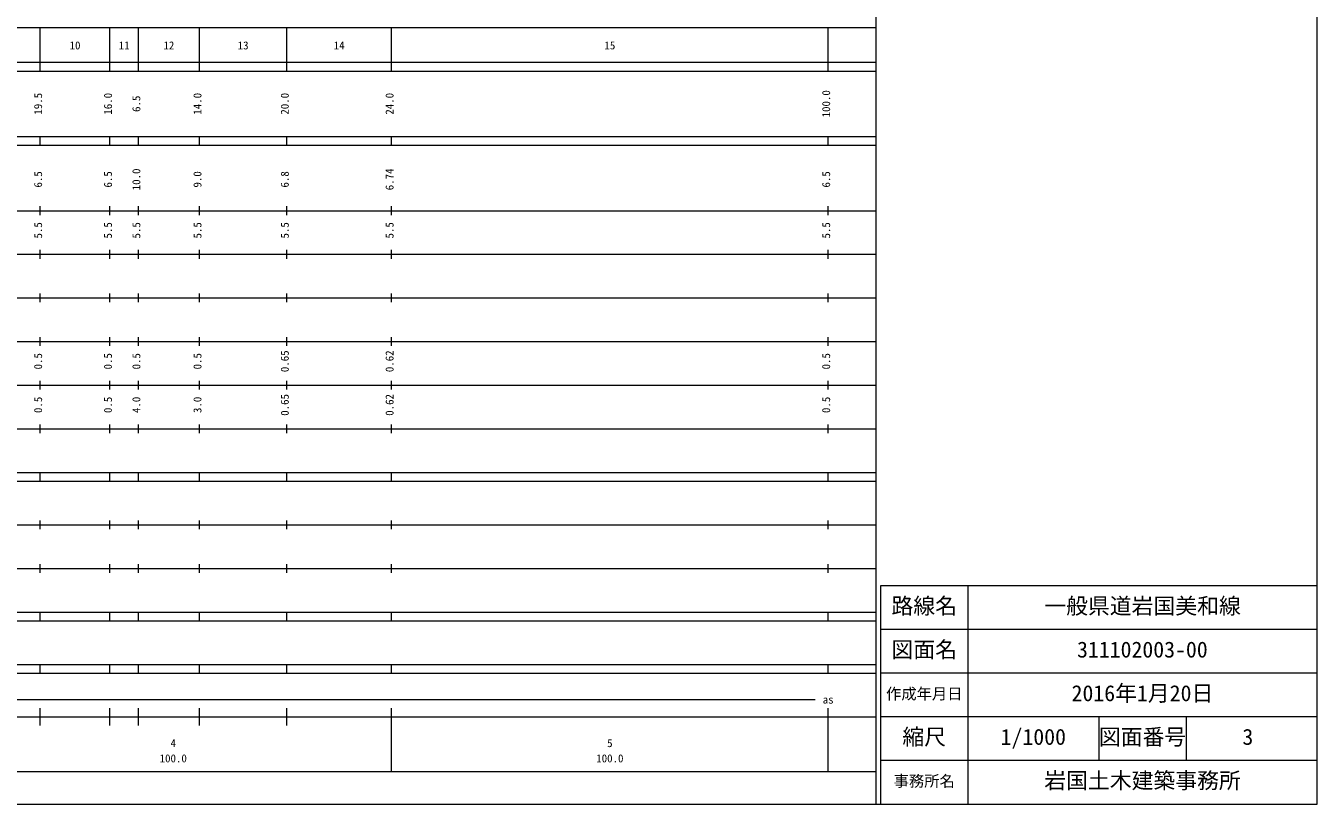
# Model space of a CAD drawing. Units: millimetres on the paper, enlarged 1000 times. Extents: x 57153 to 697153, y 5108 to 365108.
# Drawn here: x 401380 to 697153, y 5108 to 183465 of the extents above; entities that cross this region are included whole.
import ezdxf
from ezdxf.enums import TextEntityAlignment as Align

# ---------------------------------------------------------------- set-up
doc = ezdxf.new("R2010")
doc.units = ezdxf.units.MM
doc.header["$LTSCALE"] = 1000
doc.layers.add('S-SUV', color=7, linetype='Continuous', lineweight=13)
doc.styles.add('ＭＳ ゴシック', font='')
doc.styles.get('ＭＳ ゴシック').set_extended_font_data('MS Gothic')

msp = doc.modelspace()

# ---------------------------------------------------------------- linework, layer by layer
at = {"layer": 'S-SUV'}
for p, q in [((697153, 5108), (697153, 365108)), ((596153, 5108), (596153, 355108)), ((85153, 183108), (596153, 183108)), ((404653, 173108), (404653, 183108)), ((420653, 173108), (420653, 183108)), ((427153, 173108), (427153, 183108)), ((441153, 173108), (441153, 183108)), ((461153, 173108), (461153, 183108)), ((485153, 173108), (485153, 183108)), ((585153, 173108), (585153, 183108)), ((57153, 175108), (596153, 175108)), ((57153, 173108), (596153, 173108)), ((57153, 158108), (596153, 158108)), ((404653, 156108), (404653, 158108)), ((420653, 156108), (420653, 158108)), ((427153, 156108), (427153, 158108)), ((441153, 156108), (441153, 158108)), ((461153, 156108), (461153, 158108)), ((485153, 156108), (485153, 158108)), ((585153, 156108), (585153, 158108)), ((57153, 156108), (596153, 156108)), ((404653, 140108), (404653, 142108)), ((420653, 140108), (420653, 142108)), ((427153, 140108), (427153, 142108)), ((441153, 140108), (441153, 142108)), ((461153, 140108), (461153, 142108)), ((485153, 140108), (485153, 142108)), ((585153, 140108), (585153, 142108)), ((57153, 141108), (596153, 141108)), ((63153, 131108), (596153, 131108)), ((404653, 130108), (404653, 132108)), ((420653, 130108), (420653, 132108)), ((427153, 130108), (427153, 132108)), ((441153, 130108), (441153, 132108)), ((461153, 130108), (461153, 132108)), ((485153, 130108), (485153, 132108)), ((585153, 130108), (585153, 132108)), ((404653, 120108), (404653, 122108)), ((420653, 120108), (420653, 122108)), ((427153, 120108), (427153, 122108)), ((441153, 120108), (441153, 122108)), ((461153, 120108), (461153, 122108)), ((485153, 120108), (485153, 122108)), ((585153, 120108), (585153, 122108)), ((69153, 121108), (596153, 121108)), ((63153, 111108), (596153, 111108)), ((404653, 110108), (404653, 112108)), ((420653, 110108), (420653, 112108)), ((427153, 110108), (427153, 112108)), ((441153, 110108), (441153, 112108)), ((461153, 110108), (461153, 112108)), ((485153, 110108), (485153, 112108)), ((585153, 110108), (585153, 112108)), ((69153, 101108), (596153, 101108)), ((404653, 100108), (404653, 102108)), ((420653, 100108), (420653, 102108)), ((427153, 100108), (427153, 102108)), ((441153, 100108), (441153, 102108)), ((461153, 100108), (461153, 102108)), ((485153, 100108), (485153, 102108)), ((585153, 100108), (585153, 102108)), ((404653, 90108), (404653, 92108)), ((420653, 90108), (420653, 92108)), ((427153, 90108), (427153, 92108)), ((441153, 90108), (441153, 92108)), ((461153, 90108), (461153, 92108)), ((485153, 90108), (485153, 92108)), ((585153, 90108), (585153, 92108)), ((73903, 91108), (596153, 91108)), ((73903, 81108), (596153, 81108)), ((404653, 79108), (404653, 81108)), ((420653, 79108), (420653, 81108)), ((427153, 79108), (427153, 81108)), ((441153, 79108), (441153, 81108)), ((461153, 79108), (461153, 81108)), ((485153, 79108), (485153, 81108)), ((585153, 79108), (585153, 81108)), ((57153, 79108), (596153, 79108)), ((66153, 69108), (596153, 69108)), ((404653, 68108), (404653, 70108)), ((420653, 68108), (420653, 70108)), ((427153, 68108), (427153, 70108)), ((441153, 68108), (441153, 70108)), ((461153, 68108), (461153, 70108)), ((485153, 68108), (485153, 70108)), ((585153, 68108), (585153, 70108)), ((404653, 58108), (404653, 60108)), ((420653, 58108), (420653, 60108)), ((427153, 58108), (427153, 60108)), ((441153, 58108), (441153, 60108)), ((461153, 58108), (461153, 60108)), ((485153, 58108), (485153, 60108)), ((585153, 58108), (585153, 60108)), ((57153, 59108), (596153, 59108)), ((697153, 55108), (597153, 55108)), ((597153, 55108), (597153, 5108)), ((617153, 55108), (617153, 5108)), ((57153, 49108), (596153, 49108)), ((404653, 47108), (404653, 49108)), ((420653, 47108), (420653, 49108)), ((427153, 47108), (427153, 49108)), ((441153, 47108), (441153, 49108)), ((461153, 47108), (461153, 49108)), ((485153, 47108), (485153, 49108)), ((585153, 47108), (585153, 49108)), ((72403, 47108), (596153, 47108)), ((697153, 45108), (597153, 45108)), ((72403, 37108), (596153, 37108)), ((404653, 35108), (404653, 37108)), ((420653, 35108), (420653, 37108)), ((427153, 35108), (427153, 37108)), ((441153, 35108), (441153, 37108)), ((461153, 35108), (461153, 37108)), ((485153, 35108), (485153, 37108)), ((585153, 35108), (585153, 37108)), ((57153, 35108), (596153, 35108)), ((697153, 35108), (597153, 35108)), ((88153, 29108), (582153, 29108)), ((404653, 23108), (404653, 27108)), ((420653, 23108), (420653, 27108)), ((427153, 23108), (427153, 27108)), ((441153, 23108), (441153, 27108)), ((461153, 23108), (461153, 27108)), ((485153, 12608), (485153, 27108)), ((585153, 12608), (585153, 27108)), ((57153, 25108), (596153, 25108)), ((697153, 25108), (597153, 25108)), ((647153, 25108), (647153, 22608)), ((667153, 25108), (667153, 22608)), ((647153, 22608), (647153, 17608)), ((667153, 22608), (667153, 17608)), ((697153, 15108), (597153, 15108)), ((647153, 17608), (647153, 15108)), ((667153, 17608), (667153, 15108)), ((85153, 12608), (596153, 12608)), ((57153, 5108), (697153, 5108))]:
    msp.add_line(p, q, dxfattribs=at)

# ---------------------------------------------------------------- texts
at = {"layer": 'S-SUV', "style": 'ＭＳ ゴシック'}
for s, height, p in [('10', 1833, (411403, 177513)), ('11', 1833, (422653, 177513)), ('12', 1833, (432903, 177513)), ('13', 1833, (449903, 177513)), ('14', 1833, (471903, 177513)), ('15', 1833, (533903, 177513)), ('路線名', 3666, (599653, 47608)), ('路線名', 3666, (599653, 47608)), ('一般県道岩国美和線', 3666, (634653, 47608)), ('図面名', 3666, (599653, 37608)), ('図面名', 3666, (599653, 37608)), ('311102003-00', 3666, (642153, 37608)), ('2016年1月20日', 3666, (640903, 27608)), ('作成年月日', 2566, (598403, 28358)), ('作成年月日', 2566, (598403, 28358)), ('as', 1833, (583903, 27608)), ('縮尺', 3666, (602153, 17608)), ('縮尺', 3666, (602153, 17608)), ('1/1000', 3666, (624653, 17608)), ('図面番号', 3666, (647153, 17608)), ('図面番号', 3666, (647153, 17608)), ('3', 3666, (680028, 17608)), ('4', 1833, (434528, 17631)), ('5', 1833, (534528, 17631)), ('100.0', 1833, (432028, 14141)), ('100.0', 1833, (532028, 14141)), ('事務所名', 2566, (600153, 8358)), ('事務所名', 2566, (600153, 8358)), ('岩国土木建築事務所', 3666, (634653, 7608))]:
    msp.add_text(s, height=height, dxfattribs=at).set_placement(p, align=Align.BOTTOM_LEFT)
for s, p in [('19.5', (405653, 163108)), ('16.0', (421653, 163108)), ('6.5', (428153, 163733)), ('14.0', (442153, 163108)), ('20.0', (462153, 163108)), ('24.0', (486153, 163108)), ('100.0', (586153, 162483)), ('6.5', (405653, 146407)), ('6.5', (421653, 146407)), ('10.0', (428153, 145782)), ('9.0', (442153, 146407)), ('6.8', (462153, 146407)), ('6.74', (486153, 145782)), ('6.5', (586153, 146407)), ('5.5', (405653, 134733)), ('5.5', (421653, 134733)), ('5.5', (428153, 134733)), ('5.5', (442153, 134733)), ('5.5', (462153, 134733)), ('5.5', (486153, 134733)), ('5.5', (586153, 134733)), ('0.5', (405653, 104733)), ('0.5', (421653, 104733)), ('0.5', (428153, 104733)), ('0.5', (442153, 104733)), ('0.65', (462153, 104108)), ('0.62', (486153, 104108)), ('0.5', (586153, 104733)), ('0.5', (405653, 94733)), ('0.5', (421653, 94733)), ('4.0', (428153, 94733)), ('3.0', (442153, 94733)), ('0.65', (462153, 94108)), ('0.62', (486153, 94108)), ('0.5', (586153, 94733))]:
    msp.add_text(s, height=1833, rotation=90, dxfattribs=at).set_placement(p, align=Align.BOTTOM_LEFT)

doc.saveas('drawing.dxf')
